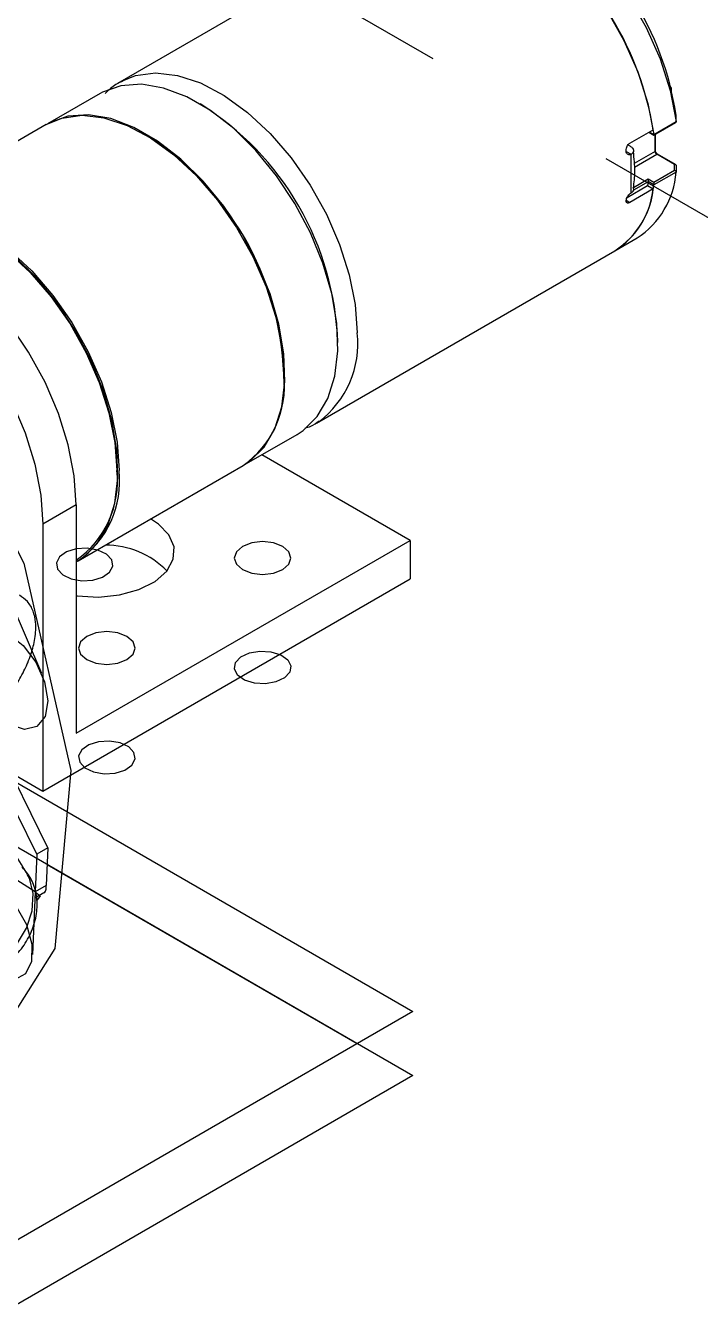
# Model space of a CAD drawing. Header units: millimetres. Extents: x 15 to 415, y 5 to 292.
# Drawn here: x 223.85 to 232.42, y 212.48 to 228.76 of the extents above; entities that cross this region are included whole.
import ezdxf

# ---------------------------------------------------------------- set-up
doc = ezdxf.new("R2010")
doc.units = ezdxf.units.MM
doc.linetypes.add('CENTERX2', pattern=[20.32, 12.7, -2.54, 2.54, -2.54])

msp = doc.modelspace()

# ---------------------------------------------------------------- linework, layer by layer
at = {"color": 7, "linetype": 'CENTERX2'}
msp.add_line((218.0246, 234.6973), (273.4618, 202.6941), dxfattribs=at)
at = {"color": 7, "linetype": 'Continuous', "lineweight": 25}
for p, q in [((228.8379, 230.2347), (225.0479, 228.0468)), ((225.0479, 228.0468), (225.0806, 228.0647)), ((224.8004, 227.9039), (224.1286, 227.5161)), ((232.058, 227.9366), (232.058, 227.9553)), ((232.1156, 227.6276), (232.1158, 227.6256)), ((224.1145, 227.5079), (222.0214, 226.2997)), ((231.5284, 227.2709), (231.8254, 227.4423)), ((231.7699, 227.4103), (231.8338, 227.3734)), ((231.8336, 227.3828), (232.1165, 227.5461)), ((231.8338, 227.3734), (232.1108, 227.5333)), ((232.1165, 227.5461), (232.1166, 227.5453)), ((225.3788, 227.3758), (225.3647, 227.384)), ((231.8338, 227.3802), (231.8338, 227.3734)), ((231.8548, 227.1754), (231.8548, 227.3855)), ((231.4746, 227.1711), (231.5459, 227.13)), ((231.4815, 227.1672), (231.4815, 227.1673)), ((231.5459, 226.6401), (231.5459, 227.13)), ((232.0958, 227.0002), (231.8702, 227.1305)), ((232.1099, 226.9989), (231.8802, 227.1315)), ((232.1165, 226.9041), (231.8336, 226.7408)), ((231.8338, 226.7759), (232.0966, 226.9277)), ((232.1166, 226.9048), (232.1165, 226.9041)), ((231.762, 226.782), (231.7534, 226.7323)), ((231.7622, 226.8173), (231.8338, 226.7759)), ((231.7622, 226.8173), (231.7622, 226.7846)), ((231.8338, 226.7433), (231.7622, 226.7846)), ((231.8338, 226.7759), (231.8338, 226.7433)), ((231.4947, 226.583), (231.7534, 226.7323)), ((231.8254, 226.6908), (231.5284, 226.5193)), ((231.7534, 226.7323), (231.8254, 226.6908)), ((231.4815, 226.5464), (231.4815, 226.5466)), ((231.3377, 225.9045), (231.6206, 226.0678)), ((227.5477, 223.7165), (231.3377, 225.9045)), ((227.1321, 224.3223), (227.1321, 224.3386)), ((227.5768, 223.7341), (227.5477, 223.7165)), ((226.6284, 223.1859), (227.3002, 223.5737)), ((224.5212, 221.9694), (226.6143, 223.1777)), ((228.7373, 222.2278), (226.853, 223.3155)), ((224.4946, 222.6772), (224.0704, 222.4323)), ((224.4946, 222.6772), (224.4946, 219.7785)), ((224.0704, 222.4323), (224.0704, 219.0437)), ((224.4946, 219.7785), (228.7373, 222.2278)), ((228.7373, 222.2278), (228.7373, 221.7378)), ((224.4946, 221.9541), (224.5071, 221.9613)), ((224.0704, 219.0437), (228.7373, 221.7378)), ((224.1347, 218.3242), (223.2906, 220.0362)), ((223.9933, 218.2426), (223.1818, 219.8884)), ((223.6644, 219.2781), (224.0704, 219.0437)), ((223.7212, 219.1627), (228.7726, 216.2466)), ((224.1347, 218.3242), (223.9933, 218.2426)), ((224.1347, 218.3242), (224.1141, 217.8467)), ((223.9933, 218.2426), (223.9727, 217.7651)), ((224.1256, 218.1128), (228.0654, 215.8383)), ((224.1141, 217.8467), (223.9727, 217.7651)), ((224.112, 217.799), (224.1141, 217.8467)), ((224.0824, 217.7508), (223.9692, 217.6855)), ((223.9727, 217.7651), (224.0358, 217.7139)), ((224.0358, 217.7139), (223.992, 217.6499)), ((228.7726, 216.2466), (221.4187, 212.0013))]:
    msp.add_line(p, q, dxfattribs=at)
at = {"color": 8, "linetype": 'Continuous', "lineweight": 25}
for p, q in [((231.7758, 227.4137), (231.8338, 227.3802)), ((231.849, 227.1672), (231.849, 227.3821)), ((231.849, 227.1672), (231.5849, 227.0148)), ((231.5884, 226.9678), (231.8702, 227.1305)), ((231.5745, 226.7089), (231.7622, 226.8173)), ((231.762, 226.782), (231.5748, 226.674)), ((231.4815, 226.5464), (231.5284, 226.5193))]:
    msp.add_line(p, q, dxfattribs=at)
at = {"color": 7, "linetype": 'Continuous'}
for p, q in [((215.6204, 223.0227), (228.7726, 215.4301)), ((223.9933, 218.2426), (222.2496, 221.779)), ((223.6651, 221.4467), (224.0525, 220.5399)), ((223.9727, 217.7651), (222.9839, 218.3914)), ((223.9933, 218.2426), (223.9727, 217.7651)), ((223.9727, 217.7651), (223.9384, 216.9693)), ((228.7726, 215.4301), (221.4187, 211.1847))]:
    msp.add_line(p, q, dxfattribs=at)
at = {"color": 7, "linetype": 'Continuous', "lineweight": 25, "flags": 128}
for points in [[(229.1208, 230.398), (229.2232, 230.4482), (229.4773, 230.5101), (229.7592, 230.5012), (230.0601, 230.4218), (230.3707, 230.2743), (230.6813, 230.0632), (230.9822, 229.7952), (231.2641, 229.4786), (231.5182, 229.1233), (231.7366, 228.7402), (231.9125, 228.3414), (232.0405, 227.9392), (232.1165, 227.5461)], [(228.8379, 230.2347), (228.9403, 230.2849), (229.1944, 230.3468), (229.4763, 230.338), (229.7773, 230.2585), (230.0878, 230.111), (230.3984, 229.8999), (230.6994, 229.6319), (230.9813, 229.3153), (231.2354, 228.96), (231.4538, 228.5769), (231.6297, 228.1781), (231.7576, 227.7759), (231.8336, 227.3828)], [(227.3002, 223.5737), (227.3773, 223.624), (227.5556, 223.7995), (227.6906, 224.0307), (227.7784, 224.3111), (227.8164, 224.6326), (227.8037, 224.9858), (227.7405, 225.3608), (227.6287, 225.7466), (227.4715, 226.1321), (227.2735, 226.5064), (227.0402, 226.8586), (226.7784, 227.1786), (226.4957, 227.4571), (226.2002, 227.6862), (225.9003, 227.8593), (225.6048, 227.9714), (225.3221, 228.0193), (225.0604, 228.0015), (224.8271, 227.9187), (224.8004, 227.9039)], [(224.1145, 227.5079), (224.3132, 227.5909), (224.5685, 227.625), (224.8467, 227.5935), (225.1398, 227.4973), (225.4394, 227.339), (225.7368, 227.1234), (226.0235, 226.8565), (226.2912, 226.546), (226.5323, 226.201), (226.7398, 225.8312), (226.9077, 225.4475), (227.0312, 225.0607), (227.1067, 224.682), (227.1321, 224.3223)], [(226.6284, 223.1859), (226.7055, 223.2362), (226.8838, 223.4117), (227.0188, 223.6429), (227.1066, 223.9233), (227.1447, 224.2448), (227.132, 224.598), (227.0688, 224.973), (226.957, 225.3588), (226.7998, 225.7444), (226.6017, 226.1186), (226.3684, 226.4708), (226.1067, 226.7908), (225.824, 227.0693), (225.5284, 227.2984), (225.2286, 227.4715), (224.9331, 227.5836), (224.6504, 227.6315), (224.3886, 227.6137), (224.1553, 227.5309), (224.1286, 227.5161)], [(222.0214, 226.2997), (222.2202, 226.3826), (222.4755, 226.4168), (222.7537, 226.3852), (223.0468, 226.289), (223.3464, 226.1307), (223.6438, 225.9151), (223.9305, 225.6482), (224.1982, 225.3377), (224.4393, 224.9927), (224.6467, 224.623), (224.8146, 224.2392), (224.9381, 223.8524), (225.0137, 223.4737), (225.0391, 223.114)], [(221.8791, 226.1743), (221.9912, 226.2584), (222.2144, 226.3565), (222.4677, 226.3903), (222.7437, 226.3591), (223.0345, 226.2636), (223.3316, 226.1066), (223.6266, 225.8927), (223.911, 225.6279), (224.1766, 225.32), (224.4158, 224.9777), (224.6216, 224.6109), (224.7881, 224.2302), (224.9106, 223.8465), (224.9856, 223.4708), (225.0108, 223.114)], [(224.5071, 221.9613), (224.5842, 222.0116), (224.7625, 222.1871), (224.8975, 222.4183), (224.9853, 222.6987), (225.0234, 223.0201), (225.0106, 223.3734), (224.9475, 223.7483), (224.8357, 224.1342), (224.6785, 224.5197), (224.4804, 224.894), (224.2471, 225.2462), (223.9853, 225.5662), (223.7026, 225.8447), (223.4071, 226.0738), (223.1073, 226.2469), (222.8118, 226.359), (222.529, 226.4069), (222.2673, 226.3891), (222.034, 226.3063), (222.0073, 226.2915)], [(224.4946, 222.6772), (224.4691, 223.0482), (224.3931, 223.4385), (224.2688, 223.8375), (224.0995, 224.2344), (223.8899, 224.6183), (223.6457, 224.9788), (223.3735, 225.306), (223.0808, 225.5911), (222.7755, 225.8261), (222.4661, 226.0048), (222.1608, 226.1222), (221.8681, 226.1751), (221.5959, 226.1621), (221.3517, 226.0836), (221.2959, 226.054)], [(220.8716, 225.8091), (220.9274, 225.8387), (221.1716, 225.9172), (221.4438, 225.9302), (221.7365, 225.8772), (222.0418, 225.7598), (222.3513, 225.5812), (222.6565, 225.3461), (222.9492, 225.0611), (223.2214, 224.7339), (223.4656, 224.3734), (223.6753, 223.9895), (223.8445, 223.5926), (223.9688, 223.1935), (224.0448, 222.8032), (224.0704, 222.4323)], [(224.4946, 221.5256), (224.5054, 221.524), (224.7763, 221.5079), (225.0446, 221.5346), (225.2906, 221.6022), (225.4958, 221.7055), (225.6452, 221.8369), (225.7276, 221.9868), (225.7369, 222.1439), (225.6724, 222.2967), (225.5389, 222.4337), (225.4387, 222.4991)], [(227.118, 222.1502), (227.0012, 222.1952), (226.8634, 222.2111), (226.7257, 222.1952), (226.6089, 222.1502), (226.5308, 222.0828), (226.5034, 222.0032), (226.5308, 221.9237), (226.6089, 221.8563), (226.7257, 221.8112), (226.8634, 221.7954), (227.0012, 221.8112), (227.118, 221.8563), (227.196, 221.9237), (227.2234, 222.0032), (227.196, 222.0828), (227.118, 222.1502)], [(224.629, 220.7133), (224.7458, 220.6683), (224.8835, 220.6524), (225.0213, 220.6683), (225.1381, 220.7133), (225.2161, 220.7807), (225.2435, 220.8603), (225.2161, 220.9398), (225.1381, 221.0072), (225.0213, 221.0523), (224.8835, 221.0681), (224.7458, 221.0523), (224.629, 221.0072), (224.5509, 220.9398), (224.5235, 220.8603), (224.5509, 220.7807), (224.629, 220.7133)], [(222.9376, 216.7291), (222.9677, 216.7229), (223.1658, 216.7235), (223.3722, 216.7901), (223.5684, 216.9167), (223.7371, 217.0923), (223.8632, 217.301), (223.9356, 217.5245), (223.9479, 217.7428), (223.8989, 217.9365), (223.8763, 217.9809)]]:
    msp.add_lwpolyline(points, dxfattribs=at)
at = {"color": 7, "linetype": 'CENTERX2', "flags": 128}
for points in [[(223.8286, 221.9361), (224.4276, 219.3031), (224.2231, 217.0434), (223.2461, 215.501), (221.6454, 214.9107), (219.6648, 215.3624), (217.6057, 216.7873), (215.7816, 218.9685), (214.4702, 221.5739), (213.8712, 224.2069), (214.0758, 226.4666), (215.0527, 228.009), (216.6534, 228.5993), (218.6341, 228.1476), (220.6932, 226.7227), (222.5173, 224.5415), (223.8286, 221.9361)], [(223.2819, 221.0682), (223.4404, 221.104), (223.6291, 221.0427), (223.8192, 220.8936), (223.9818, 220.6793), (224.0921, 220.4326), (224.1333, 220.1909), (224.0992, 219.9911), (223.9949, 219.8635), (223.8364, 219.8277), (223.6477, 219.889), (223.4576, 220.0381), (223.2951, 220.2524), (223.1848, 220.4991), (223.1435, 220.7408), (223.1777, 220.9406), (223.2819, 221.0682)], [(223.3574, 217.8952), (223.5505, 217.7792), (223.7273, 217.5875), (223.8611, 217.3494), (223.9313, 217.1011), (223.9274, 216.8804), (223.8498, 216.721), (223.7105, 216.6469), (223.5306, 216.6697), (223.3375, 216.7857), (223.1606, 216.9774), (223.0269, 217.2155), (222.9566, 217.4638), (222.9606, 217.6845), (223.0381, 217.844), (223.1775, 217.918), (223.3574, 217.8952)]]:
    msp.add_lwpolyline(points, dxfattribs=at)
at = {"color": 8, "linetype": 'Continuous', "lineweight": 25, "flags": 128}
msp.add_lwpolyline([(225.0806, 228.0647), (225.2466, 228.1297), (225.5019, 228.1639), (225.7801, 228.1324), (226.0732, 228.0361), (226.3728, 227.8779), (226.6702, 227.6622), (226.9569, 227.3953), (227.2246, 227.0849), (227.4657, 226.7398), (227.6731, 226.3701), (227.841, 225.9863), (227.9645, 225.5995), (228.0401, 225.2208), (228.0655, 224.8611)], dxfattribs=at)
at = {"color": 7, "linetype": 'Continuous', "flags": 128}
for points in [[(224.2828, 222.0181), (224.2424, 221.9404), (224.2564, 221.8598), (224.3229, 221.7883), (224.4317, 221.737), (224.5662, 221.7136), (224.7059, 221.7218), (224.8297, 221.7602), (224.9186, 221.8229), (224.959, 221.9006), (224.945, 221.9813), (224.8785, 222.0527), (224.7697, 222.104), (224.6352, 222.1274), (224.4954, 222.1193), (224.3717, 222.0809), (224.2828, 222.0181)], [(227.0324, 220.4308), (226.8979, 220.4074), (226.7582, 220.4155), (226.6344, 220.4539), (226.5456, 220.5167), (226.5051, 220.5943), (226.5192, 220.675), (226.5857, 220.7465), (226.6944, 220.7978), (226.8289, 220.8211), (226.9687, 220.813), (227.0924, 220.7746), (227.1813, 220.7118), (227.2218, 220.6342), (227.2077, 220.5535), (227.1412, 220.4821), (227.0324, 220.4308)], [(225.2014, 219.3737), (225.2419, 219.4514), (225.2278, 219.5321), (225.1613, 219.6035), (225.0525, 219.6548), (224.918, 219.6782), (224.7783, 219.67), (224.6546, 219.6317), (224.5657, 219.5689), (224.5252, 219.4912), (224.5393, 219.4105), (224.6058, 219.3391), (224.7145, 219.2878), (224.849, 219.2644), (224.9888, 219.2725), (225.1125, 219.3109), (225.2014, 219.3737)]]:
    msp.add_lwpolyline(points, dxfattribs=at)
at = {"color": 7, "linetype": 'Continuous', "lineweight": 25}
for centre, radius, start, end in [((228.4036, 227.0834), 3.7517, 8.33909, 57.09567), ((227.8772, 226.7885), 4.002, 9.40306, 52.74264), ((231.9979, 227.9549), 0.0599, 348.27371, 39.65872), ((224.1073, 224.6171), 3.7126, 1.87855, 58.11608), ((223.3691, 224.191), 3.766, 2.24737, 57.74725), ((231.8127, 227.3801), 0.0211, 0.13688, 7.40498), ((231.895, 227.1693), 0.0461, 182.60548, 237.39452), ((231.0246, 226.9863), 1.095, 302.97801, 355.69089), ((230.7417, 226.8231), 1.095, 302.97801, 355.69089), ((231.7456, 226.7846), 0.0166, 351.28863, 0.18919), ((231.8171, 226.7432), 0.0167, 351.66565, 0.17332), ((230.7612, 226.8065), 1.0705, 302.58815, 353.7965), ((225.9099, 224.1858), 1.2298, 304.94167, 6.37051), ((223.7994, 222.9784), 1.219, 304.77362, 6.38622), ((223.8168, 222.9776), 1.2298, 304.94167, 6.37051), ((224.8582, 221.0538), 1.1141, 44.88006, 89.64852), ((224.0481, 217.8052), 0.0642, 302.25804, 354.4926)]:
    msp.add_arc(centre, radius, start, end, dxfattribs=at)
at = {"color": 8, "linetype": 'Continuous', "lineweight": 25}
for centre, radius, start, end in [((231.8448, 227.1764), 0.0101, 294.37466, 354.3052), ((231.876, 227.1223), 0.0101, 65.68605, 125.61817), ((226.8303, 224.7273), 1.2425, 306.92808, 6.18184)]:
    msp.add_arc(centre, radius, start, end, dxfattribs=at)
at = {"color": 7, "linetype": 'Continuous', "lineweight": 25}
for points, knots in [([(225.0922, 228.062), (225.0603, 228.0483), (224.9741, 228.0111), (224.9065, 227.9446), (224.8639, 227.9027)], [0, 0, 0, 0, 0.3696918, 1, 1, 1, 1]), ([(232.1166, 227.5453), (232.1165, 227.553), (232.1162, 227.5804), (232.1159, 227.6078), (232.1156, 227.6276)], [0, 0, 0, 0, 0.28082264, 1, 1, 1, 1]), ([(232.1166, 227.5453), (232.1166, 227.5436), (232.1167, 227.5401), (232.1145, 227.5359), (232.1119, 227.5342), (232.1107, 227.5334)], [0, 0, 0, 0, 0.3459933, 0.6917458, 1, 1, 1, 1]), ([(231.4815, 227.1673), (231.4811, 227.1757), (231.4804, 227.1924), (231.4874, 227.2195), (231.4997, 227.2441), (231.5143, 227.2615), (231.5245, 227.2683), (231.5284, 227.2709)], [0, 0, 0, 0, 0.2172889, 0.4356914, 0.6532319, 0.8679507, 1, 1, 1, 1]), ([(231.5459, 227.13), (231.5557, 227.1372), (231.5749, 227.1512), (231.5816, 227.1782), (231.5722, 227.2047), (231.541, 227.227), (231.5172, 227.2406), (231.5043, 227.2479)], [0, 0, 0, 0, 0.1963435, 0.3857475, 0.5753545, 0.771568, 1, 1, 1, 1]), ([(231.5459, 227.13), (231.5415, 227.1279), (231.5308, 227.1226), (231.5141, 227.1219), (231.4981, 227.1294), (231.4865, 227.1448), (231.4825, 227.1593), (231.4815, 227.1672), (231.4815, 227.1672)], [0, 0, 0, 0, 0.1454844, 0.3576151, 0.5702501, 0.7841557, 0.9999543, 1, 1, 1, 1]), ([(231.5742, 226.7055), (231.583, 226.7731), (231.6017, 226.9159), (231.5836, 227.0768), (231.5741, 227.1615)], [0, 0, 0, 0, 0.4733044, 1, 1, 1, 1]), ([(231.8802, 227.1315), (231.8781, 227.1328), (231.8739, 227.1357), (231.8668, 227.1434), (231.8606, 227.1532), (231.8564, 227.1636), (231.8549, 227.1711), (231.8548, 227.1744), (231.8548, 227.1754)], [0, 0, 0, 0, 0.175222, 0.3566303, 0.5513767, 0.7515644, 0.9270386, 1, 1, 1, 1]), ([(232.0958, 227.0002), (232.096, 227.0002), (232.0979, 227.0007), (232.102, 227.0011), (232.1076, 227.0003), (232.1121, 226.9977), (232.1152, 226.9937), (232.1156, 226.9904), (232.1158, 226.9887)], [0, 0, 0, 0, 0.0146562, 0.1947986, 0.4098261, 0.610549, 0.8051633, 1, 1, 1, 1]), ([(232.0966, 226.9277), (232.0965, 226.9393), (232.0962, 226.9635), (232.096, 226.9876), (232.0958, 227.0002)], [0, 0, 0, 0, 0.4802668, 1, 1, 1, 1]), ([(232.0966, 226.9277), (232.0968, 226.9276), (232.0973, 226.9275), (232.1001, 226.9267), (232.1048, 226.9246), (232.1104, 226.9204), (232.1143, 226.9154), (232.1167, 226.9099), (232.1166, 226.9065), (232.1166, 226.9048)], [0, 0, 0, 0, 0.0136175, 0.0500108, 0.26078, 0.4566076, 0.6402577, 0.8200662, 1, 1, 1, 1]), ([(232.1156, 226.9869), (232.1157, 226.9792), (232.116, 226.9518), (232.1163, 226.9245), (232.1166, 226.9048)], [0, 0, 0, 0, 0.2810394, 1, 1, 1, 1]), ([(231.4815, 226.5466), (231.4831, 226.5538), (231.4863, 226.5683), (231.4986, 226.5924), (231.5148, 226.6146), (231.5315, 226.6309), (231.5419, 226.6375), (231.5459, 226.6401)], [0, 0, 0, 0, 0.218821, 0.4367059, 0.6525983, 0.8665562, 1, 1, 1, 1]), ([(231.5459, 226.6401), (231.5555, 226.6472), (231.5745, 226.6612), (231.5823, 226.6855), (231.5753, 226.6993), (231.5725, 226.7048)], [0, 0, 0, 0, 0.3849871, 0.7563671, 1, 1, 1, 1]), ([(231.5284, 226.5193), (231.5241, 226.5171), (231.5136, 226.5118), (231.4991, 226.5099), (231.4871, 226.5149), (231.4807, 226.5273), (231.4805, 226.5396), (231.4815, 226.5464), (231.4815, 226.5464)], [0, 0, 0, 0, 0.14686443, 0.35653164, 0.56791793, 0.78252624, 0.99994228, 1, 1, 1, 1]), ([(227.4014, 223.6542), (227.4262, 223.661), (227.4917, 223.6791), (227.5459, 223.7199), (227.5795, 223.7452)], [0, 0, 0, 0, 0.37980961, 1, 1, 1, 1]), ([(223.2863, 220.0383), (223.3173, 220.0455), (223.3943, 220.0632), (223.5056, 220.1358), (223.6299, 220.2522), (223.7522, 220.4186), (223.8338, 220.5702), (223.8863, 220.6907), (223.9323, 220.8134), (223.977, 220.99), (223.9879, 221.1711), (223.9541, 221.3274), (223.8861, 221.4537), (223.8094, 221.5059), (223.7733, 221.5305)], [0, 0, 0, 0, 0.05411093, 0.13450725, 0.23308222, 0.34546304, 0.4529511, 0.48257794, 0.53852554, 0.64739124, 0.76557428, 0.8504628, 0.9293891, 1, 1, 1, 1]), ([(223.8771, 217.9796), (223.8244, 218.0688), (223.6842, 218.3063), (223.4083, 218.6816), (223.0385, 219.0887), (222.6177, 219.4587), (222.1548, 219.7822), (221.6604, 220.0496), (221.1593, 220.2558), (220.8285, 220.3437), (220.6694, 220.386)], [0, 0, 0, 0, 0.0787763, 0.2097826, 0.3413877, 0.4738612, 0.6070614, 0.7409235, 0.8753696, 1, 1, 1, 1]), ([(222.9587, 216.7191), (223.0042, 216.707), (223.1112, 216.6785), (223.2921, 216.6994), (223.4854, 216.769), (223.667, 216.8924), (223.8224, 217.061), (223.9377, 217.2645), (223.9983, 217.481), (224.0018, 217.6915), (223.952, 217.88), (223.8758, 218.006), (223.8191, 218.0639), (223.8054, 218.0779)], [0, 0, 0, 0, 0.0703346, 0.1651498, 0.2631981, 0.3650907, 0.4696948, 0.576026, 0.684222, 0.7828238, 0.8781395, 0.9704175, 1, 1, 1, 1])]:
    msp.add_open_spline(points, degree=3, knots=knots, dxfattribs=at)

doc.saveas('drawing.dxf')
